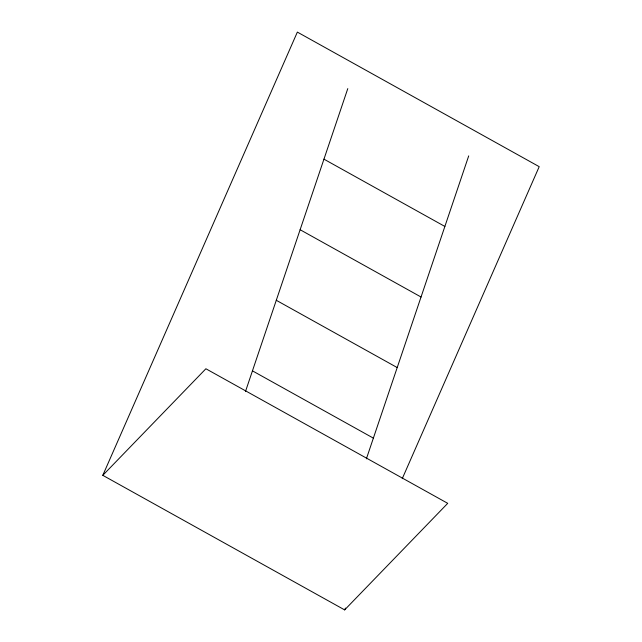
<?xml version="1.0" encoding="UTF-8"?>
<svg xmlns="http://www.w3.org/2000/svg" width="642" height="642" viewBox="0 0 642 642"><rect width="100%" height="100%" fill="white"/><g stroke="black" fill="none" stroke-linecap="round" stroke-linejoin="round"><path stroke-width="0.96" d="M245.461 391.548L347.787 88.604M366.381 458.829L468.708 155.886M102.8 475.329L205.889 368.765L447.731 503.336L344.642 609.9L102.8 475.329L297.358 32.1L539.2 166.671L402.245 478.675M344.642 609.9L345.444 608.062M323.953 159.16L444.874 226.449M300.119 229.724L421.04 297.013M276.285 300.287L397.205 367.569M252.45 370.851L373.371 438.133"/></g></svg>
